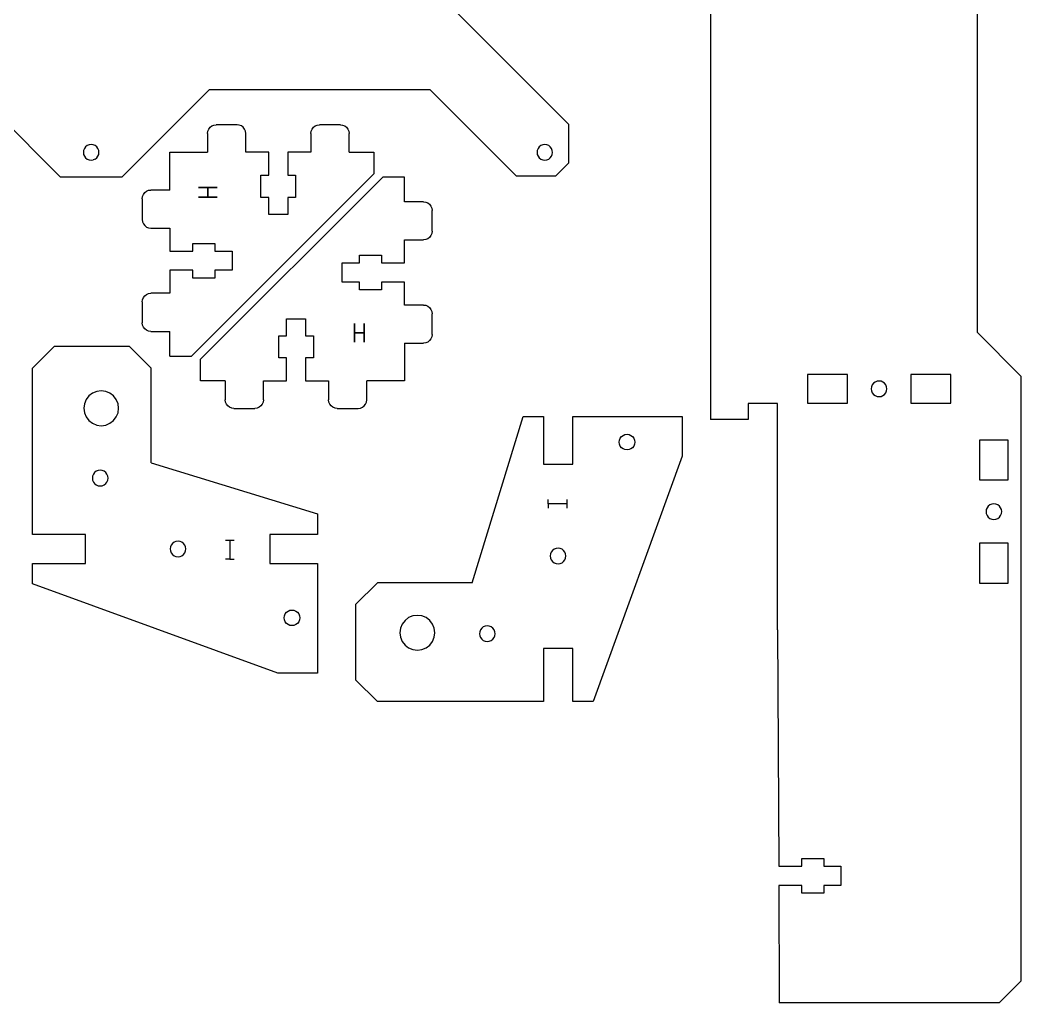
# Model space of a CAD drawing. Header units: inches. Extents: x -565 to 565, y -405 to 405.
# Drawn here: x 334.7 to 565.3, y -51.5 to 175.1 of the extents above; entities that cross this region are included whole.
import ezdxf

# ---------------------------------------------------------------- set-up
doc = ezdxf.new("R2010")
doc.units = ezdxf.units.IN
doc.header["$MEASUREMENT"] = 0
doc.layers.add('Engraver', color=1, linetype='Continuous')

msp = doc.modelspace()

# ---------------------------------------------------------------- linework, layer by layer
for p, q in [((555.33, 103.04), (555.33, 377.54)), ((493.83, 359.54), (493.83, 83.05)), ((426.1, 186.09), (461.1, 151.09)), ((343.98, 138.94), (323.83, 159.09)), ((378.38, 159.09), (358.23, 138.94)), ((378.38, 159.09), (429.1, 159.09)), ((449.1, 139.09), (429.1, 159.09)), ((377.98, 149.48), (378.18, 149.96)), ((378.18, 149.96), (378.49, 150.38)), ((378.49, 150.38), (378.91, 150.69)), ((378.91, 150.69), (379.39, 150.89)), ((379.39, 150.89), (379.91, 150.96)), ((384.71, 150.96), (379.91, 150.96)), ((385.23, 150.89), (384.71, 150.96)), ((385.71, 150.69), (385.23, 150.89)), ((386.12, 150.38), (385.71, 150.69)), ((386.44, 149.96), (386.12, 150.38)), ((386.64, 149.48), (386.44, 149.96)), ((401.78, 149.48), (401.98, 149.96)), ((401.98, 149.96), (402.29, 150.38)), ((402.29, 150.38), (402.71, 150.69)), ((402.71, 150.69), (403.19, 150.89)), ((403.19, 150.89), (403.71, 150.96)), ((408.51, 150.96), (403.71, 150.96)), ((408.51, 150.96), (409.03, 150.89)), ((409.03, 150.89), (409.51, 150.69)), ((409.51, 150.69), (409.92, 150.38)), ((409.92, 150.38), (410.24, 149.96)), ((410.24, 149.96), (410.44, 149.48)), ((461.1, 151.09), (461.1, 142.09)), ((377.91, 148.96), (377.98, 149.48)), ((377.91, 148.96), (377.91, 144.61)), ((386.71, 148.96), (386.64, 149.48)), ((386.71, 144.61), (386.71, 148.96)), ((401.71, 148.96), (401.78, 149.48)), ((401.71, 148.96), (401.71, 144.61)), ((410.44, 149.48), (410.51, 148.96)), ((410.51, 144.61), (410.51, 148.96)), ((349.55, 145.48), (349.37, 145.05)), ((349.83, 145.86), (349.55, 145.48)), ((350.2, 146.14), (349.83, 145.86)), ((350.64, 146.32), (350.2, 146.14)), ((351.1, 146.38), (350.64, 146.32)), ((351.57, 146.32), (351.1, 146.38)), ((352, 146.14), (351.57, 146.32)), ((352.38, 145.86), (352, 146.14)), ((352.66, 145.48), (352.38, 145.86)), ((352.84, 145.05), (352.66, 145.48)), ((454.06, 145.48), (453.88, 145.05)), ((454.34, 145.86), (454.06, 145.48)), ((454.72, 146.14), (454.34, 145.86)), ((455.15, 146.32), (454.72, 146.14)), ((455.62, 146.38), (455.15, 146.32)), ((456.08, 146.32), (455.62, 146.38)), ((456.52, 146.14), (456.08, 146.32)), ((456.89, 145.86), (456.52, 146.14)), ((457.17, 145.48), (456.89, 145.86)), ((457.35, 145.05), (457.17, 145.48)), ((349.37, 145.05), (349.3, 144.58)), ((349.3, 144.58), (349.37, 144.12)), ((349.37, 144.12), (349.55, 143.68)), ((349.55, 143.68), (349.83, 143.31)), ((349.83, 143.31), (350.17, 143.06)), ((350.17, 143.06), (350.2, 143.03)), ((350.2, 143.03), (350.64, 142.85)), ((352, 143.03), (351.57, 142.85)), ((352, 143.03), (352.38, 143.31)), ((352.38, 143.31), (352.66, 143.68)), ((352.66, 143.68), (352.84, 144.12)), ((352.9, 144.58), (352.84, 145.05)), ((352.84, 144.12), (352.9, 144.58)), ((369.21, 144.61), (377.91, 144.61)), ((369.21, 135.91), (369.21, 144.61)), ((392.01, 144.61), (386.71, 144.61)), ((392.01, 139.31), (392.01, 144.61)), ((396.41, 144.61), (396.41, 139.31)), ((401.71, 144.61), (396.41, 144.61)), ((410.51, 144.61), (416.21, 144.61)), ((416.21, 144.61), (416.21, 139.61)), ((453.88, 145.05), (453.82, 144.58)), ((453.82, 144.58), (453.88, 144.12)), ((453.88, 144.12), (454.06, 143.68)), ((454.06, 143.68), (454.34, 143.31)), ((454.34, 143.31), (454.72, 143.03)), ((454.72, 143.03), (455.15, 142.85)), ((456.08, 142.85), (456.52, 143.03)), ((456.52, 143.03), (456.89, 143.31)), ((456.89, 143.31), (457.17, 143.68)), ((457.17, 143.68), (457.35, 144.12)), ((457.42, 144.58), (457.35, 145.05)), ((457.35, 144.12), (457.42, 144.58)), ((350.64, 142.85), (351.1, 142.78)), ((351.1, 142.78), (351.57, 142.85)), ((455.15, 142.85), (455.62, 142.78)), ((455.62, 142.78), (456.08, 142.85)), ((458.1, 139.09), (461.1, 142.09)), ((343.98, 138.94), (358.23, 138.94)), ((374.21, 97.62), (416.21, 139.61)), ((418.3, 138.9), (376.31, 96.91)), ((390.21, 139.31), (392.01, 139.31)), ((390.21, 134.21), (390.21, 139.31)), ((396.41, 139.31), (398.21, 139.31)), ((398.21, 139.31), (398.21, 134.21)), ((423.3, 138.9), (418.3, 138.9)), ((423.3, 133.21), (423.3, 138.9)), ((458.1, 139.09), (449.1, 139.09)), ((362.86, 133.91), (362.93, 134.43)), ((362.86, 133.91), (362.86, 129.11)), ((362.93, 134.43), (363.13, 134.91)), ((363.13, 134.91), (363.44, 135.33)), ((363.44, 135.33), (363.86, 135.64)), ((363.86, 135.64), (364.34, 135.84)), ((364.34, 135.84), (364.86, 135.91)), ((369.21, 135.91), (364.86, 135.91)), ((392.01, 134.21), (390.21, 134.21)), ((392.01, 130.26), (392.01, 134.21)), ((398.21, 134.21), (396.41, 134.21)), ((396.41, 134.21), (396.41, 130.26)), ((427.65, 133.21), (423.3, 133.21)), ((427.65, 133.21), (428.17, 133.14)), ((428.17, 133.14), (428.65, 132.94)), ((428.65, 132.94), (429.07, 132.63)), ((429.07, 132.63), (429.38, 132.21)), ((429.38, 132.21), (429.58, 131.73)), ((429.58, 131.73), (429.65, 131.21)), ((396.41, 130.26), (392.01, 130.26)), ((429.65, 126.41), (429.65, 131.21)), ((362.86, 129.11), (362.93, 128.59)), ((362.93, 128.59), (363.13, 128.11)), ((363.13, 128.11), (363.44, 127.7)), ((363.44, 127.7), (363.86, 127.38)), ((363.86, 127.38), (364.34, 127.18)), ((364.34, 127.18), (364.86, 127.11)), ((364.86, 127.11), (369.21, 127.11)), ((369.21, 127.11), (369.21, 121.81)), ((428.65, 124.68), (428.17, 124.48)), ((429.07, 125), (428.65, 124.68)), ((429.38, 125.41), (429.07, 125)), ((429.58, 125.89), (429.38, 125.41)), ((429.65, 126.41), (429.58, 125.89)), ((374.51, 121.81), (374.51, 123.61)), ((374.51, 123.61), (379.61, 123.61)), ((379.61, 123.61), (379.61, 121.81)), ((423.3, 119.11), (423.3, 124.41)), ((423.3, 124.41), (427.65, 124.41)), ((428.17, 124.48), (427.65, 124.41)), ((369.21, 121.81), (374.51, 121.81)), ((379.61, 121.81), (383.56, 121.81)), ((383.56, 121.81), (383.56, 117.41)), ((412.9, 120.91), (418, 120.91)), ((412.9, 119.11), (412.9, 120.91)), ((418, 120.91), (418, 119.11)), ((408.95, 114.71), (408.95, 119.11)), ((408.95, 119.11), (412.9, 119.11)), ((418, 119.11), (423.3, 119.11)), ((374.51, 117.41), (369.21, 117.41)), ((369.21, 117.41), (369.21, 112.11)), ((374.51, 115.61), (374.51, 117.41)), ((379.61, 115.61), (374.51, 115.61)), ((379.61, 117.41), (379.61, 115.61)), ((383.56, 117.41), (379.61, 117.41)), ((412.9, 114.71), (408.95, 114.71)), ((412.9, 112.91), (412.9, 114.71)), ((418, 114.71), (418, 112.91)), ((423.3, 114.71), (418, 114.71)), ((423.3, 109.41), (423.3, 114.71)), ((362.93, 110.63), (363.13, 111.11)), ((363.13, 111.11), (363.44, 111.53)), ((363.44, 111.53), (363.86, 111.84)), ((363.86, 111.84), (364.34, 112.04)), ((364.34, 112.04), (364.86, 112.11)), ((369.21, 112.11), (364.86, 112.11)), ((418, 112.91), (412.9, 112.91)), ((362.86, 110.11), (362.93, 110.63)), ((362.86, 110.11), (362.86, 105.31)), ((427.65, 109.41), (423.3, 109.41)), ((427.65, 109.41), (428.17, 109.34)), ((428.17, 109.34), (428.65, 109.14)), ((428.65, 109.14), (429.07, 108.83)), ((429.07, 108.83), (429.38, 108.41)), ((429.38, 108.41), (429.58, 107.93)), ((396.1, 106.26), (400.5, 106.26)), ((396.1, 102.31), (396.1, 106.26)), ((400.5, 106.26), (400.5, 102.31)), ((429.58, 107.93), (429.65, 107.41)), ((429.65, 102.61), (429.65, 107.41)), ((362.93, 104.79), (362.86, 105.31)), ((363.13, 104.31), (362.93, 104.79)), ((363.44, 103.9), (363.13, 104.31)), ((363.86, 103.58), (363.44, 103.9)), ((364.34, 103.38), (363.86, 103.58)), ((364.86, 103.31), (364.34, 103.38)), ((364.86, 103.31), (369.21, 103.31)), ((369.21, 97.62), (369.21, 103.31)), ((394.3, 102.31), (396.1, 102.31)), ((394.3, 97.21), (394.3, 102.31)), ((400.5, 102.31), (402.3, 102.31)), ((402.3, 102.31), (402.3, 97.21)), ((429.38, 101.61), (429.07, 101.2)), ((429.58, 102.09), (429.38, 101.61)), ((429.65, 102.61), (429.58, 102.09)), ((565.33, 93.04), (555.33, 103.04)), ((337.58, 94.83), (342.59, 99.84)), ((359.93, 99.84), (342.59, 99.84)), ((359.93, 99.84), (364.94, 94.83)), ((423.3, 100.61), (423.3, 91.91)), ((423.3, 100.61), (427.65, 100.61)), ((428.17, 100.68), (427.65, 100.61)), ((428.65, 100.88), (428.17, 100.68)), ((429.07, 101.2), (428.65, 100.88)), ((369.21, 97.62), (374.21, 97.62)), ((376.31, 91.91), (376.31, 96.91)), ((396.1, 97.21), (394.3, 97.21)), ((396.1, 91.91), (396.1, 97.21)), ((400.5, 97.21), (400.5, 91.91)), ((402.3, 97.21), (400.5, 97.21)), ((337.58, 56.55), (337.58, 94.83)), ((364.94, 73.01), (364.94, 94.83)), ((516.13, 93.39), (516.13, 86.79)), ((525.33, 93.39), (516.13, 93.39)), ((525.33, 86.79), (525.33, 93.39)), ((549.13, 93.39), (539.93, 93.39)), ((539.93, 93.39), (539.93, 86.79)), ((549.13, 86.79), (549.13, 93.39)), ((565.33, 93.04), (565.33, -46.46)), ((382, 91.91), (376.31, 91.91)), ((382, 91.91), (382, 87.56)), ((390.8, 91.91), (396.1, 91.91)), ((390.8, 87.56), (390.8, 91.91)), ((400.5, 91.91), (405.8, 91.91)), ((405.8, 91.91), (405.8, 87.56)), ((423.3, 91.91), (414.6, 91.91)), ((414.6, 87.56), (414.6, 91.91)), ((530.89, 90.56), (530.83, 90.09)), ((530.83, 90.09), (530.89, 89.62)), ((531.07, 90.99), (530.89, 90.56)), ((531.35, 91.36), (531.07, 90.99)), ((531.73, 91.65), (531.35, 91.36)), ((532.16, 91.83), (531.73, 91.65)), ((532.63, 91.89), (532.16, 91.83)), ((533.09, 91.83), (532.63, 91.89)), ((533.53, 91.65), (533.09, 91.83)), ((533.9, 91.36), (533.53, 91.65)), ((534.19, 90.99), (533.9, 91.36)), ((534.37, 90.56), (534.19, 90.99)), ((534.43, 90.09), (534.37, 90.56)), ((534.37, 89.62), (534.43, 90.09)), ((350.58, 88.45), (349.94, 87.62)), ((351.41, 89.08), (350.58, 88.45)), ((352.38, 89.48), (351.41, 89.08)), ((353.41, 89.62), (352.38, 89.48)), ((354.45, 89.48), (353.41, 89.62)), ((355.42, 89.08), (354.45, 89.48)), ((356.25, 88.45), (355.42, 89.08)), ((356.89, 87.62), (356.25, 88.45)), ((530.89, 89.62), (531.07, 89.19)), ((531.07, 89.19), (531.35, 88.82)), ((531.35, 88.82), (531.73, 88.53)), ((531.73, 88.53), (532.16, 88.35)), ((532.16, 88.35), (532.63, 88.29)), ((532.63, 88.29), (533.09, 88.35)), ((533.09, 88.35), (533.53, 88.53)), ((533.53, 88.53), (533.9, 88.82)), ((533.9, 88.82), (534.19, 89.19)), ((534.19, 89.19), (534.37, 89.62)), ((349.54, 86.65), (349.4, 85.61)), ((349.4, 85.61), (349.54, 84.57)), ((349.94, 87.62), (349.54, 86.65)), ((357.29, 86.65), (356.89, 87.62)), ((357.42, 85.61), (357.29, 86.65)), ((357.29, 84.57), (357.42, 85.61)), ((382.07, 87.04), (382, 87.56)), ((382.27, 86.56), (382.07, 87.04)), ((382.59, 86.15), (382.27, 86.56)), ((383, 85.83), (382.59, 86.15)), ((383.48, 85.63), (383, 85.83)), ((384, 85.56), (383.48, 85.63)), ((384, 85.56), (388.8, 85.56)), ((389.32, 85.63), (388.8, 85.56)), ((389.8, 85.83), (389.32, 85.63)), ((390.22, 86.15), (389.8, 85.83)), ((390.53, 86.56), (390.22, 86.15)), ((390.73, 87.04), (390.53, 86.56)), ((390.8, 87.56), (390.73, 87.04)), ((405.87, 87.04), (405.8, 87.56)), ((406.07, 86.56), (405.87, 87.04)), ((406.39, 86.15), (406.07, 86.56)), ((406.8, 85.83), (406.39, 86.15)), ((407.28, 85.63), (406.8, 85.83)), ((407.8, 85.56), (407.28, 85.63)), ((407.8, 85.56), (412.6, 85.56)), ((412.6, 85.56), (413.12, 85.63)), ((413.12, 85.63), (413.6, 85.83)), ((413.6, 85.83), (414.02, 86.15)), ((414.02, 86.15), (414.33, 86.56)), ((414.33, 86.56), (414.53, 87.04)), ((414.53, 87.04), (414.6, 87.56)), ((509.23, 86.74), (502.48, 86.74)), ((502.48, 86.74), (502.48, 83.05)), ((509.23, 34.55), (509.23, 86.74)), ((516.13, 86.79), (525.33, 86.79)), ((539.93, 86.79), (549.13, 86.79)), ((349.54, 84.57), (349.94, 83.61)), ((349.94, 83.61), (350.58, 82.78)), ((356.25, 82.78), (356.89, 83.61)), ((356.89, 83.61), (357.29, 84.57)), ((438.85, 45.4), (450.61, 83.71)), ((450.61, 83.71), (455.32, 83.71)), ((455.32, 83.71), (455.32, 72.69)), ((462.04, 72.69), (462.04, 83.72)), ((462.04, 83.72), (487.29, 83.72)), ((487.29, 83.72), (487.29, 74.6)), ((502.48, 83.05), (493.83, 83.05)), ((350.58, 82.78), (351.41, 82.14)), ((351.41, 82.14), (352.38, 81.74)), ((352.38, 81.74), (353.41, 81.6)), ((353.41, 81.6), (354.45, 81.74)), ((354.45, 81.74), (355.42, 82.14)), ((355.42, 82.14), (356.25, 82.78)), ((472.82, 78.28), (473, 78.71)), ((473, 78.71), (473.28, 79.08)), ((473.28, 79.08), (473.66, 79.37)), ((473.66, 79.37), (474.09, 79.55)), ((474.09, 79.55), (474.56, 79.61)), ((474.56, 79.61), (475.03, 79.55)), ((475.03, 79.55), (475.46, 79.37)), ((475.46, 79.37), (475.83, 79.08)), ((475.83, 79.08), (476.12, 78.71)), ((476.12, 78.71), (476.3, 78.28)), ((472.75, 77.81), (472.82, 78.28)), ((472.82, 77.34), (472.75, 77.81)), ((473, 76.91), (472.82, 77.34)), ((473.28, 76.53), (473, 76.91)), ((473.66, 76.25), (473.28, 76.53)), ((474.09, 76.07), (473.66, 76.25)), ((475.46, 76.25), (475.03, 76.07)), ((475.83, 76.53), (475.46, 76.25)), ((476.12, 76.91), (475.83, 76.53)), ((476.3, 77.34), (476.12, 76.91)), ((476.3, 78.28), (476.36, 77.81)), ((476.36, 77.81), (476.3, 77.34)), ((562.38, 78.29), (555.78, 78.29)), ((555.78, 78.29), (555.78, 69.09)), ((562.38, 69.09), (562.38, 78.29)), ((487.29, 74.6), (466.75, 18.04)), ((474.56, 76), (474.09, 76.07)), ((475.03, 76.07), (474.56, 76)), ((364.94, 73.01), (403.25, 61.26)), ((455.32, 72.69), (462.04, 72.69)), ((351.44, 69.98), (351.38, 69.51)), ((351.38, 69.51), (351.44, 69.05)), ((351.62, 70.42), (351.44, 69.98)), ((351.9, 70.79), (351.62, 70.42)), ((352.28, 71.08), (351.9, 70.79)), ((352.71, 71.26), (352.28, 71.08)), ((353.18, 71.32), (352.71, 71.26)), ((353.65, 71.26), (353.18, 71.32)), ((354.08, 71.08), (353.65, 71.26)), ((354.46, 70.79), (354.08, 71.08)), ((354.74, 70.42), (354.46, 70.79)), ((354.92, 69.98), (354.74, 70.42)), ((354.98, 69.51), (354.92, 69.98)), ((354.92, 69.05), (354.98, 69.51)), ((351.44, 69.05), (351.62, 68.61)), ((351.62, 68.61), (351.9, 68.24)), ((351.9, 68.24), (352.28, 67.95)), ((352.28, 67.95), (352.71, 67.77)), ((352.71, 67.77), (353.18, 67.71)), ((353.18, 67.71), (353.65, 67.77)), ((353.65, 67.77), (354.08, 67.95)), ((354.08, 67.95), (354.46, 68.24)), ((354.46, 68.24), (354.74, 68.61)), ((354.74, 68.61), (354.92, 69.05)), ((555.78, 69.09), (562.38, 69.09)), ((557.52, 62.69), (557.34, 62.26)), ((557.8, 63.06), (557.52, 62.69)), ((558.18, 63.35), (557.8, 63.06)), ((558.61, 63.53), (558.18, 63.35)), ((559.08, 63.59), (558.61, 63.53)), ((559.54, 63.53), (559.08, 63.59)), ((559.98, 63.35), (559.54, 63.53)), ((560.35, 63.06), (559.98, 63.35)), ((560.64, 62.69), (560.35, 63.06)), ((560.82, 62.26), (560.64, 62.69)), ((403.25, 61.26), (403.25, 56.55)), ((557.34, 62.26), (557.28, 61.79)), ((557.28, 61.79), (557.34, 61.32)), ((557.34, 61.32), (557.52, 60.89)), ((557.52, 60.89), (557.8, 60.52)), ((557.8, 60.52), (558.18, 60.23)), ((558.18, 60.23), (558.61, 60.05)), ((558.61, 60.05), (559.08, 59.99)), ((559.08, 59.99), (559.54, 60.05)), ((559.54, 60.05), (559.98, 60.23)), ((559.98, 60.23), (560.35, 60.52)), ((560.35, 60.52), (560.64, 60.89)), ((560.64, 60.89), (560.82, 61.32)), ((560.88, 61.79), (560.82, 62.26)), ((560.82, 61.32), (560.88, 61.79)), ((349.81, 56.55), (337.58, 56.55)), ((349.81, 49.83), (349.81, 56.55)), ((403.25, 56.55), (392.23, 56.55)), ((392.23, 56.55), (392.23, 49.83)), ((369.36, 53.66), (369.3, 53.19)), ((369.3, 53.19), (369.36, 52.72)), ((369.54, 54.09), (369.36, 53.66)), ((369.83, 54.47), (369.54, 54.09)), ((370.2, 54.75), (369.83, 54.47)), ((370.64, 54.93), (370.2, 54.75)), ((371.11, 54.99), (370.64, 54.93)), ((371.57, 54.93), (371.11, 54.99)), ((372.01, 54.75), (371.57, 54.93)), ((372.38, 54.47), (372.01, 54.75)), ((372.67, 54.09), (372.38, 54.47)), ((372.85, 53.66), (372.67, 54.09)), ((372.91, 53.19), (372.85, 53.66)), ((372.85, 52.72), (372.91, 53.19)), ((457.78, 53.13), (457.4, 52.84)), ((458.21, 53.31), (457.78, 53.13)), ((458.68, 53.37), (458.21, 53.31)), ((459.15, 53.31), (458.68, 53.37)), ((459.58, 53.13), (459.15, 53.31)), ((459.95, 52.84), (459.58, 53.13)), ((555.78, 54.49), (555.78, 45.29)), ((562.38, 54.49), (555.78, 54.49)), ((562.38, 45.29), (562.38, 54.49)), ((369.36, 52.72), (369.54, 52.29)), ((369.54, 52.29), (369.83, 51.91)), ((369.83, 51.91), (370.2, 51.63)), ((370.2, 51.63), (370.64, 51.45)), ((370.64, 51.45), (371.11, 51.39)), ((371.11, 51.39), (371.57, 51.45)), ((371.57, 51.45), (372.01, 51.63)), ((372.01, 51.63), (372.38, 51.91)), ((372.38, 51.91), (372.67, 52.29)), ((372.67, 52.29), (372.85, 52.72)), ((456.94, 52.03), (456.87, 51.57)), ((456.87, 51.57), (456.94, 51.1)), ((457.12, 52.47), (456.94, 52.03)), ((456.94, 51.1), (457.12, 50.66)), ((457.4, 52.84), (457.12, 52.47)), ((460.24, 52.47), (459.95, 52.84)), ((460.42, 52.03), (460.24, 52.47)), ((460.24, 50.66), (460.42, 51.1)), ((460.48, 51.57), (460.42, 52.03)), ((460.42, 51.1), (460.48, 51.57)), ((337.58, 45.12), (337.58, 49.83)), ((337.58, 49.83), (349.81, 49.83)), ((392.23, 49.83), (403.26, 49.83)), ((403.26, 49.83), (403.26, 24.58)), ((457.12, 50.66), (457.4, 50.29)), ((457.4, 50.29), (457.78, 50)), ((457.78, 50), (458.21, 49.82)), ((458.21, 49.82), (458.68, 49.76)), ((458.68, 49.76), (459.15, 49.82)), ((459.15, 49.82), (459.58, 50)), ((459.58, 50), (459.95, 50.29)), ((459.95, 50.29), (460.24, 50.66)), ((394.14, 24.58), (337.58, 45.12)), ((412.02, 40.39), (417.04, 45.4)), ((438.85, 45.4), (417.04, 45.4)), ((555.78, 45.29), (562.38, 45.29)), ((412.02, 40.39), (412.02, 23.05)), ((395.54, 37.31), (395.61, 37.78)), ((395.61, 36.84), (395.54, 37.31)), ((395.61, 37.78), (395.79, 38.21)), ((395.79, 38.21), (396.07, 38.59)), ((396.07, 38.59), (396.45, 38.87)), ((396.45, 38.87), (396.88, 39.05)), ((396.88, 39.05), (397.35, 39.11)), ((397.35, 39.11), (397.81, 39.05)), ((397.81, 39.05), (398.25, 38.87)), ((398.25, 38.87), (398.62, 38.59)), ((398.62, 38.59), (398.91, 38.21)), ((398.91, 38.21), (399.09, 37.78)), ((399.09, 37.78), (399.15, 37.31)), ((399.15, 37.31), (399.09, 36.84)), ((424.25, 37.35), (423.42, 36.71)), ((425.22, 37.75), (424.25, 37.35)), ((426.26, 37.88), (425.22, 37.75)), ((427.29, 37.75), (426.26, 37.88)), ((428.26, 37.35), (427.29, 37.75)), ((429.09, 36.71), (428.26, 37.35)), ((395.79, 36.41), (395.61, 36.84)), ((396.07, 36.03), (395.79, 36.41)), ((396.45, 35.75), (396.07, 36.03)), ((396.88, 35.57), (396.45, 35.75)), ((397.35, 35.51), (396.88, 35.57)), ((397.81, 35.57), (397.35, 35.51)), ((398.25, 35.75), (397.81, 35.57)), ((398.62, 36.03), (398.25, 35.75)), ((398.91, 36.41), (398.62, 36.03)), ((399.09, 36.84), (398.91, 36.41)), ((422.38, 34.91), (422.25, 33.87)), ((422.78, 35.88), (422.38, 34.91)), ((423.42, 36.71), (422.78, 35.88)), ((429.73, 35.88), (429.09, 36.71)), ((430.13, 34.91), (429.73, 35.88)), ((430.27, 33.87), (430.13, 34.91)), ((441.08, 34.92), (440.79, 34.54)), ((441.45, 35.2), (441.08, 34.92)), ((441.89, 35.38), (441.45, 35.2)), ((442.35, 35.44), (441.89, 35.38)), ((442.82, 35.38), (442.35, 35.44)), ((443.26, 35.2), (442.82, 35.38)), ((443.63, 34.92), (443.26, 35.2)), ((443.92, 34.54), (443.63, 34.92)), ((422.25, 33.87), (422.38, 32.84)), ((422.38, 32.84), (422.78, 31.87)), ((429.73, 31.87), (430.13, 32.84)), ((430.13, 32.84), (430.27, 33.87)), ((440.61, 34.11), (440.55, 33.64)), ((440.55, 33.64), (440.61, 33.17)), ((440.79, 34.54), (440.61, 34.11)), ((440.61, 33.17), (440.79, 32.74)), ((440.79, 32.74), (441.08, 32.36)), ((441.08, 32.36), (441.45, 32.08)), ((443.26, 32.08), (443.63, 32.36)), ((443.63, 32.36), (443.92, 32.74)), ((444.1, 34.11), (443.92, 34.54)), ((443.92, 32.74), (444.1, 33.17)), ((444.16, 33.64), (444.1, 34.11)), ((444.1, 33.17), (444.16, 33.64)), ((509.23, 34.55), (509.5, -19.96)), ((422.78, 31.87), (423.42, 31.04)), ((423.42, 31.04), (424.25, 30.4)), ((424.25, 30.4), (425.22, 30)), ((425.22, 30), (426.26, 29.87)), ((426.26, 29.87), (427.29, 30)), ((427.29, 30), (428.26, 30.4)), ((428.26, 30.4), (429.09, 31.04)), ((429.09, 31.04), (429.73, 31.87)), ((441.45, 32.08), (441.89, 31.9)), ((441.89, 31.9), (442.35, 31.84)), ((442.35, 31.84), (442.82, 31.9)), ((442.82, 31.9), (443.26, 32.08)), ((455.32, 30.27), (455.32, 18.04)), ((462.04, 30.27), (455.32, 30.27)), ((462.04, 18.04), (462.04, 30.27)), ((403.26, 24.58), (394.14, 24.58)), ((417.04, 18.04), (412.02, 23.05)), ((455.32, 18.04), (417.04, 18.04)), ((466.75, 18.04), (462.04, 18.04)), ((514.8, -19.96), (514.8, -18.16)), ((514.8, -18.16), (519.9, -18.16)), ((519.9, -18.16), (519.9, -19.96)), ((509.5, -19.96), (514.8, -19.96)), ((519.9, -19.96), (523.85, -19.96)), ((523.85, -19.96), (523.85, -24.36)), ((514.8, -24.36), (509.5, -24.36)), ((509.5, -24.36), (509.63, -51.46)), ((514.8, -26.16), (514.8, -24.36)), ((519.9, -24.36), (519.9, -26.16)), ((523.85, -24.36), (519.9, -24.36)), ((519.9, -26.16), (514.8, -26.16)), ((565.33, -46.46), (560.33, -51.46)), ((560.33, -51.46), (509.63, -51.46))]:
    msp.add_line(p, q)
at = {"layer": 'Engraver'}
for p, q in [((377.96, 136.46), (375.83, 136.46)), ((375.83, 136.46), (380.14, 136.46)), ((377.96, 134.23), (377.96, 136.46)), ((380.14, 136.46), (377.96, 136.46)), ((377.96, 136.46), (377.96, 134.23)), ((380.14, 134.23), (375.83, 134.23)), ((375.83, 134.23), (377.96, 134.23)), ((377.96, 134.23), (380.14, 134.23)), ((411.77, 100.85), (411.77, 105.15)), ((411.77, 105.15), (411.77, 103.03)), ((414.01, 103.03), (414.01, 105.15)), ((414.01, 105.15), (414.01, 100.85)), ((411.77, 103.03), (414.01, 103.03)), ((414.01, 103.03), (411.77, 103.03)), ((411.77, 103.03), (411.77, 100.85)), ((414.01, 100.85), (414.01, 103.03)), ((456.4, 63.55), (456.4, 64.55)), ((460.71, 63.55), (456.4, 63.55)), ((456.4, 63.55), (456.4, 62.55)), ((460.71, 64.55), (460.71, 63.55)), ((460.71, 63.55), (460.71, 62.55)), ((382.02, 55.18), (383.02, 55.18)), ((383.02, 55.18), (383.02, 50.87)), ((383.02, 55.18), (384.02, 55.18)), ((383.02, 50.87), (382.02, 50.87)), ((383.02, 50.87), (384.02, 50.87))]:
    msp.add_line(p, q, dxfattribs=at)

doc.saveas('drawing.dxf')
